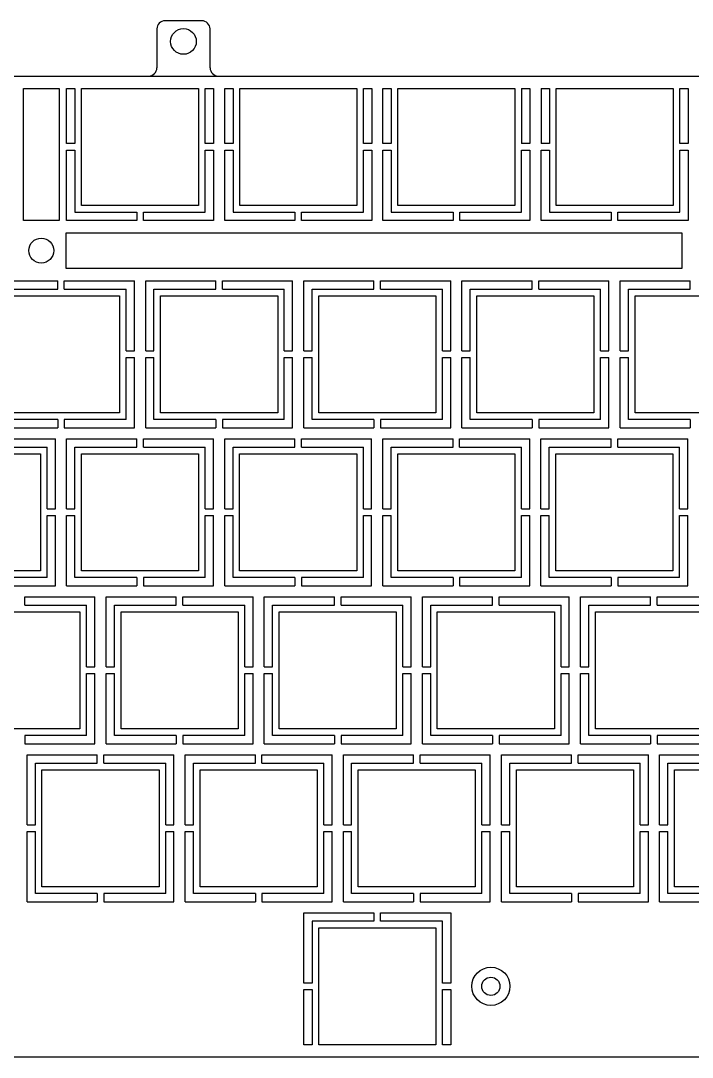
# Model space of a CAD drawing. Header units: millimetres. Extents: x 71 to 420, y 126 to 257.
# Drawn here: x 170 to 250.8, y 132.4 to 257.4 of the extents above; entities that cross this region are included whole.
import ezdxf

# ---------------------------------------------------------------- set-up
doc = ezdxf.new("R2010")
doc.units = ezdxf.units.MM
doc.header["$LTSCALE"] = 23.1
doc.layers.get('0').update_dxf_attribs({"linetype": 'CONTINUOUS'})

msp = doc.modelspace()

# ---------------------------------------------------------------- linework, layer by layer
at = {"color": 7, "linetype": 'Continuous'}
for p, q in [((186.36, 256.39), (186.36, 251.72)), ((191.76, 257.39), (187.36, 257.39)), ((192.76, 251.72), (192.76, 256.39)), ((72.01, 250.72), (418.36, 250.72)), ((170.28, 233.32), (170.28, 249.22)), ((170.28, 249.22), (174.58, 249.22)), ((174.58, 249.22), (174.58, 233.32)), ((175.49, 242.57), (175.49, 249.22)), ((175.49, 249.22), (176.49, 249.22)), ((176.49, 249.22), (176.49, 242.57)), ((177.29, 235.12), (177.29, 249.22)), ((177.29, 249.22), (191.39, 249.22)), ((191.39, 249.22), (191.39, 235.12)), ((192.19, 242.57), (192.19, 249.22)), ((192.19, 249.22), (193.19, 249.22)), ((193.19, 249.22), (193.19, 242.57)), ((194.54, 242.57), (194.54, 249.22)), ((194.54, 249.22), (195.54, 249.22)), ((195.54, 249.22), (195.54, 242.57)), ((196.34, 235.12), (196.34, 249.22)), ((196.34, 249.22), (210.44, 249.22)), ((210.44, 249.22), (210.44, 235.12)), ((211.24, 242.57), (211.24, 249.22)), ((211.24, 249.22), (212.24, 249.22)), ((212.24, 249.22), (212.24, 242.57)), ((213.59, 242.57), (213.59, 249.22)), ((213.59, 249.22), (214.59, 249.22)), ((214.59, 249.22), (214.59, 242.57)), ((215.39, 235.12), (215.39, 249.22)), ((215.39, 249.22), (229.49, 249.22)), ((229.49, 249.22), (229.49, 235.12)), ((230.29, 249.22), (230.29, 242.57)), ((230.29, 249.22), (231.29, 249.22)), ((231.29, 249.22), (231.29, 242.57)), ((232.64, 249.22), (232.64, 242.57)), ((232.64, 249.22), (233.64, 249.22)), ((233.64, 249.22), (233.64, 242.57)), ((234.44, 235.12), (234.44, 249.22)), ((234.44, 249.22), (248.54, 249.22)), ((248.54, 249.22), (248.54, 235.12)), ((249.34, 242.57), (249.34, 249.22)), ((249.34, 249.22), (250.34, 249.22)), ((250.34, 249.22), (250.34, 242.57)), ((176.49, 242.57), (175.49, 242.57)), ((193.19, 242.57), (192.19, 242.57)), ((195.54, 242.57), (194.54, 242.57)), ((212.24, 242.57), (211.24, 242.57)), ((214.59, 242.57), (213.59, 242.57)), ((231.29, 242.57), (230.29, 242.57)), ((233.64, 242.57), (232.64, 242.57)), ((250.34, 242.57), (249.34, 242.57)), ((175.49, 233.32), (175.49, 241.77)), ((175.49, 241.77), (176.49, 241.77)), ((176.49, 241.77), (176.49, 234.32)), ((192.19, 234.32), (192.19, 241.77)), ((192.19, 241.77), (193.19, 241.77)), ((193.19, 241.77), (193.19, 233.32)), ((194.54, 233.32), (194.54, 241.77)), ((194.54, 241.77), (195.54, 241.77)), ((195.54, 241.77), (195.54, 234.32)), ((211.24, 234.32), (211.24, 241.77)), ((211.24, 241.77), (212.24, 241.77)), ((212.24, 241.77), (212.24, 233.32)), ((213.59, 233.32), (213.59, 241.77)), ((213.59, 241.77), (214.59, 241.77)), ((214.59, 241.77), (214.59, 234.32)), ((230.29, 234.32), (230.29, 241.77)), ((230.29, 241.77), (231.29, 241.77)), ((231.29, 241.77), (231.29, 233.32)), ((232.64, 233.32), (232.64, 241.77)), ((232.64, 241.77), (233.64, 241.77)), ((233.64, 241.77), (233.64, 234.32)), ((249.34, 234.32), (249.34, 241.77)), ((249.34, 241.77), (250.34, 241.77)), ((250.34, 241.77), (250.34, 233.32)), ((191.39, 235.12), (177.29, 235.12)), ((210.44, 235.12), (196.34, 235.12)), ((229.49, 235.12), (215.39, 235.12)), ((248.54, 235.12), (234.44, 235.12)), ((176.49, 234.32), (183.94, 234.32)), ((183.94, 234.32), (183.94, 233.32)), ((184.74, 233.32), (184.74, 234.32)), ((184.74, 234.32), (192.19, 234.32)), ((195.54, 234.32), (202.99, 234.32)), ((202.99, 234.32), (202.99, 233.32)), ((203.79, 233.32), (203.79, 234.32)), ((203.79, 234.32), (211.24, 234.32)), ((214.59, 234.32), (222.04, 234.32)), ((222.04, 234.32), (222.04, 233.32)), ((222.84, 233.32), (222.84, 234.32)), ((222.84, 234.32), (230.29, 234.32)), ((233.64, 234.32), (241.09, 234.32)), ((241.09, 234.32), (241.09, 233.32)), ((241.89, 233.32), (241.89, 234.32)), ((241.89, 234.32), (249.34, 234.32)), ((174.58, 233.32), (170.28, 233.32)), ((183.94, 233.32), (175.49, 233.32)), ((193.19, 233.32), (184.74, 233.32)), ((202.99, 233.32), (194.54, 233.32)), ((212.24, 233.32), (203.79, 233.32)), ((222.04, 233.32), (213.59, 233.32)), ((231.29, 233.32), (222.84, 233.32)), ((241.09, 233.32), (232.64, 233.32)), ((250.34, 233.32), (241.89, 233.32)), ((175.43, 227.52), (175.43, 231.82)), ((175.43, 231.82), (249.59, 231.82)), ((249.59, 231.82), (249.59, 227.52)), ((249.59, 227.52), (175.43, 227.52)), ((165.96, 226.02), (174.41, 226.02)), ((166.96, 225.02), (174.41, 225.02)), ((174.41, 225.02), (174.41, 226.02)), ((175.21, 225.02), (175.21, 226.02)), ((175.21, 226.02), (183.66, 226.02)), ((175.21, 225.02), (182.66, 225.02)), ((182.66, 217.57), (182.66, 225.02)), ((183.66, 217.57), (183.66, 226.02)), ((185.01, 217.57), (185.01, 226.02)), ((185.01, 226.02), (193.46, 226.02)), ((186.01, 217.57), (186.01, 225.02)), ((186.01, 225.02), (193.46, 225.02)), ((193.46, 225.02), (193.46, 226.02)), ((194.26, 225.02), (194.26, 226.02)), ((194.26, 226.02), (202.71, 226.02)), ((194.26, 225.02), (201.71, 225.02)), ((201.71, 217.57), (201.71, 225.02)), ((202.71, 217.57), (202.71, 226.02)), ((204.06, 217.57), (204.06, 226.02)), ((204.06, 226.02), (212.51, 226.02)), ((205.06, 217.57), (205.06, 225.02)), ((205.06, 225.02), (212.51, 225.02)), ((212.51, 225.02), (212.51, 226.02)), ((213.31, 225.02), (213.31, 226.02)), ((213.31, 226.02), (221.76, 226.02)), ((213.31, 225.02), (220.76, 225.02)), ((220.76, 217.57), (220.76, 225.02)), ((221.76, 217.57), (221.76, 226.02)), ((223.11, 217.57), (223.11, 226.02)), ((223.11, 226.02), (231.56, 226.02)), ((224.11, 217.57), (224.11, 225.02)), ((224.11, 225.02), (231.56, 225.02)), ((231.56, 225.02), (231.56, 226.02)), ((232.36, 225.02), (232.36, 226.02)), ((232.36, 226.02), (240.81, 226.02)), ((232.36, 225.02), (239.81, 225.02)), ((239.81, 217.57), (239.81, 225.02)), ((240.81, 217.57), (240.81, 226.02)), ((242.16, 217.57), (242.16, 226.02)), ((242.16, 226.02), (250.61, 226.02)), ((243.16, 217.57), (243.16, 225.02)), ((243.16, 225.02), (250.61, 225.02)), ((250.61, 225.02), (250.61, 226.02)), ((167.76, 224.22), (181.86, 224.22)), ((181.86, 224.22), (181.86, 210.12)), ((186.81, 210.12), (186.81, 224.22)), ((186.81, 224.22), (200.91, 224.22)), ((200.91, 224.22), (200.91, 210.12)), ((205.86, 210.12), (205.86, 224.22)), ((205.86, 224.22), (219.96, 224.22)), ((219.96, 224.22), (219.96, 210.12)), ((224.91, 210.12), (224.91, 224.22)), ((224.91, 224.22), (239.01, 224.22)), ((239.01, 224.22), (239.01, 210.12)), ((243.96, 210.12), (243.96, 224.22)), ((243.96, 224.22), (258.06, 224.22)), ((182.66, 217.57), (183.66, 217.57)), ((185.01, 217.57), (186.01, 217.57)), ((201.71, 217.57), (202.71, 217.57)), ((204.06, 217.57), (205.06, 217.57)), ((220.76, 217.57), (221.76, 217.57)), ((223.11, 217.57), (224.11, 217.57)), ((239.81, 217.57), (240.81, 217.57)), ((242.16, 217.57), (243.16, 217.57)), ((182.66, 209.32), (182.66, 216.77)), ((182.66, 216.77), (183.66, 216.77)), ((183.66, 208.32), (183.66, 216.77)), ((185.01, 208.32), (185.01, 216.77)), ((185.01, 216.77), (186.01, 216.77)), ((186.01, 209.32), (186.01, 216.77)), ((201.71, 209.32), (201.71, 216.77)), ((201.71, 216.77), (202.71, 216.77)), ((202.71, 208.32), (202.71, 216.77)), ((204.06, 208.32), (204.06, 216.77)), ((204.06, 216.77), (205.06, 216.77)), ((205.06, 209.32), (205.06, 216.77)), ((220.76, 209.32), (220.76, 216.77)), ((220.76, 216.77), (221.76, 216.77)), ((221.76, 208.32), (221.76, 216.77)), ((223.11, 208.32), (223.11, 216.77)), ((223.11, 216.77), (224.11, 216.77)), ((224.11, 209.32), (224.11, 216.77)), ((239.81, 209.32), (239.81, 216.77)), ((239.81, 216.77), (240.81, 216.77)), ((240.81, 208.32), (240.81, 216.77)), ((242.16, 208.32), (242.16, 216.77)), ((242.16, 216.77), (243.16, 216.77)), ((243.16, 209.32), (243.16, 216.77)), ((181.86, 210.12), (167.76, 210.12)), ((200.91, 210.12), (186.81, 210.12)), ((219.96, 210.12), (205.86, 210.12)), ((239.01, 210.12), (224.91, 210.12)), ((258.06, 210.12), (243.96, 210.12)), ((174.41, 209.32), (166.96, 209.32)), ((174.41, 209.32), (174.41, 208.32)), ((175.21, 209.32), (175.21, 208.32)), ((182.66, 209.32), (175.21, 209.32)), ((193.46, 209.32), (186.01, 209.32)), ((193.46, 209.32), (193.46, 208.32)), ((194.26, 209.32), (194.26, 208.32)), ((201.71, 209.32), (194.26, 209.32)), ((212.51, 209.32), (205.06, 209.32)), ((212.51, 209.32), (212.51, 208.32)), ((213.31, 209.32), (213.31, 208.32)), ((220.76, 209.32), (213.31, 209.32)), ((231.56, 209.32), (224.11, 209.32)), ((231.56, 209.32), (231.56, 208.32)), ((232.36, 209.32), (232.36, 208.32)), ((239.81, 209.32), (232.36, 209.32)), ((250.61, 209.32), (243.16, 209.32)), ((250.61, 209.32), (250.61, 208.32)), ((165.96, 208.32), (174.41, 208.32)), ((175.21, 208.32), (183.66, 208.32)), ((185.01, 208.32), (193.46, 208.32)), ((194.26, 208.32), (202.71, 208.32)), ((204.06, 208.32), (212.51, 208.32)), ((213.31, 208.32), (221.76, 208.32)), ((223.11, 208.32), (231.56, 208.32)), ((232.36, 208.32), (240.81, 208.32)), ((242.16, 208.32), (250.61, 208.32)), ((165.68, 206.97), (174.13, 206.97)), ((174.13, 198.52), (174.13, 206.97)), ((175.48, 198.52), (175.48, 206.97)), ((175.48, 206.97), (183.93, 206.97)), ((183.93, 205.97), (183.93, 206.97)), ((184.73, 205.97), (184.73, 206.97)), ((184.73, 206.97), (193.18, 206.97)), ((193.18, 198.52), (193.18, 206.97)), ((194.53, 198.52), (194.53, 206.97)), ((194.53, 206.97), (202.98, 206.97)), ((202.98, 205.97), (202.98, 206.97)), ((203.78, 205.97), (203.78, 206.97)), ((203.78, 206.97), (212.23, 206.97)), ((212.23, 198.52), (212.23, 206.97)), ((213.58, 198.52), (213.58, 206.97)), ((213.58, 206.97), (222.03, 206.97)), ((222.03, 205.97), (222.03, 206.97)), ((222.83, 205.97), (222.83, 206.97)), ((222.83, 206.97), (231.28, 206.97)), ((231.28, 198.52), (231.28, 206.97)), ((232.63, 198.52), (232.63, 206.97)), ((232.63, 206.97), (241.08, 206.97)), ((241.08, 205.97), (241.08, 206.97)), ((241.88, 205.97), (241.88, 206.97)), ((241.88, 206.97), (250.33, 206.97)), ((250.33, 198.52), (250.33, 206.97)), ((158.23, 205.17), (172.33, 205.17)), ((165.68, 205.97), (173.13, 205.97)), ((172.33, 205.17), (172.33, 191.07)), ((173.13, 198.52), (173.13, 205.97)), ((176.48, 198.52), (176.48, 205.97)), ((176.48, 205.97), (183.93, 205.97)), ((177.28, 191.07), (177.28, 205.17)), ((177.28, 205.17), (191.38, 205.17)), ((184.73, 205.97), (192.18, 205.97)), ((191.38, 205.17), (191.38, 191.07)), ((192.18, 198.52), (192.18, 205.97)), ((195.53, 198.52), (195.53, 205.97)), ((195.53, 205.97), (202.98, 205.97)), ((196.33, 191.07), (196.33, 205.17)), ((196.33, 205.17), (210.43, 205.17)), ((203.78, 205.97), (211.23, 205.97)), ((210.43, 205.17), (210.43, 191.07)), ((211.23, 198.52), (211.23, 205.97)), ((214.58, 198.52), (214.58, 205.97)), ((214.58, 205.97), (222.03, 205.97)), ((215.38, 191.07), (215.38, 205.17)), ((215.38, 205.17), (229.48, 205.17)), ((222.83, 205.97), (230.28, 205.97)), ((229.48, 205.17), (229.48, 191.07)), ((230.28, 198.52), (230.28, 205.97)), ((233.63, 198.52), (233.63, 205.97)), ((233.63, 205.97), (241.08, 205.97)), ((234.43, 191.07), (234.43, 205.17)), ((234.43, 205.17), (248.53, 205.17)), ((241.88, 205.97), (249.33, 205.97)), ((248.53, 205.17), (248.53, 191.07)), ((249.33, 198.52), (249.33, 205.97)), ((173.13, 198.52), (174.13, 198.52)), ((173.13, 190.27), (173.13, 197.72)), ((173.13, 197.72), (174.13, 197.72)), ((174.13, 189.27), (174.13, 197.72)), ((175.48, 198.52), (176.48, 198.52)), ((175.48, 189.27), (175.48, 197.72)), ((175.48, 197.72), (176.48, 197.72)), ((176.48, 190.27), (176.48, 197.72)), ((192.18, 198.52), (193.18, 198.52)), ((192.18, 190.27), (192.18, 197.72)), ((192.18, 197.72), (193.18, 197.72)), ((193.18, 189.27), (193.18, 197.72)), ((194.53, 198.52), (195.53, 198.52)), ((194.53, 189.27), (194.53, 197.72)), ((194.53, 197.72), (195.53, 197.72)), ((195.53, 190.27), (195.53, 197.72)), ((211.23, 198.52), (212.23, 198.52)), ((211.23, 190.27), (211.23, 197.72)), ((211.23, 197.72), (212.23, 197.72)), ((212.23, 189.27), (212.23, 197.72)), ((213.58, 198.52), (214.58, 198.52)), ((213.58, 189.27), (213.58, 197.72)), ((213.58, 197.72), (214.58, 197.72)), ((214.58, 190.27), (214.58, 197.72)), ((230.28, 198.52), (231.28, 198.52)), ((230.28, 190.27), (230.28, 197.72)), ((230.28, 197.72), (231.28, 197.72)), ((231.28, 189.27), (231.28, 197.72)), ((232.63, 198.52), (233.63, 198.52)), ((232.63, 189.27), (232.63, 197.72)), ((232.63, 197.72), (233.63, 197.72)), ((233.63, 190.27), (233.63, 197.72)), ((249.33, 198.52), (250.33, 198.52)), ((249.33, 190.27), (249.33, 197.72)), ((249.33, 197.72), (250.33, 197.72)), ((250.33, 189.27), (250.33, 197.72)), ((172.33, 191.07), (158.23, 191.07)), ((173.13, 190.27), (165.68, 190.27)), ((183.93, 190.27), (176.48, 190.27)), ((191.38, 191.07), (177.28, 191.07)), ((183.93, 190.27), (183.93, 189.27)), ((184.73, 190.27), (184.73, 189.27)), ((192.18, 190.27), (184.73, 190.27)), ((202.98, 190.27), (195.53, 190.27)), ((210.43, 191.07), (196.33, 191.07)), ((202.98, 190.27), (202.98, 189.27)), ((203.78, 190.27), (203.78, 189.27)), ((211.23, 190.27), (203.78, 190.27)), ((222.03, 190.27), (214.58, 190.27)), ((229.48, 191.07), (215.38, 191.07)), ((222.03, 190.27), (222.03, 189.27)), ((222.83, 190.27), (222.83, 189.27)), ((230.28, 190.27), (222.83, 190.27)), ((241.08, 190.27), (233.63, 190.27)), ((248.53, 191.07), (234.43, 191.07)), ((241.08, 190.27), (241.08, 189.27)), ((241.88, 190.27), (241.88, 189.27)), ((249.33, 190.27), (241.88, 190.27)), ((165.68, 189.27), (174.13, 189.27)), ((175.48, 189.27), (183.93, 189.27)), ((184.73, 189.27), (193.18, 189.27)), ((194.53, 189.27), (202.98, 189.27)), ((203.78, 189.27), (212.23, 189.27)), ((213.58, 189.27), (222.03, 189.27)), ((222.83, 189.27), (231.28, 189.27)), ((232.63, 189.27), (241.08, 189.27)), ((241.88, 189.27), (250.33, 189.27)), ((170.44, 186.92), (170.44, 187.92)), ((170.44, 187.92), (178.89, 187.92)), ((178.89, 179.47), (178.89, 187.92)), ((180.24, 179.47), (180.24, 187.92)), ((180.24, 187.92), (188.69, 187.92)), ((188.69, 186.92), (188.69, 187.92)), ((189.49, 186.92), (189.49, 187.92)), ((189.49, 187.92), (197.94, 187.92)), ((197.94, 179.47), (197.94, 187.92)), ((199.29, 179.47), (199.29, 187.92)), ((199.29, 187.92), (207.74, 187.92)), ((207.74, 186.92), (207.74, 187.92)), ((208.54, 186.92), (208.54, 187.92)), ((208.54, 187.92), (216.99, 187.92)), ((216.99, 179.47), (216.99, 187.92)), ((218.34, 179.47), (218.34, 187.92)), ((218.34, 187.92), (226.79, 187.92)), ((226.79, 186.92), (226.79, 187.92)), ((227.59, 186.92), (227.59, 187.92)), ((227.59, 187.92), (236.04, 187.92)), ((236.04, 179.47), (236.04, 187.92)), ((237.39, 179.47), (237.39, 187.92)), ((237.39, 187.92), (245.84, 187.92)), ((245.84, 186.92), (245.84, 187.92)), ((246.64, 186.92), (246.64, 187.92)), ((246.64, 187.92), (252.68, 187.92)), ((170.44, 186.92), (177.89, 186.92)), ((177.89, 179.47), (177.89, 186.92)), ((181.24, 179.47), (181.24, 186.92)), ((181.24, 186.92), (188.69, 186.92)), ((189.49, 186.92), (196.94, 186.92)), ((196.94, 179.47), (196.94, 186.92)), ((200.29, 179.47), (200.29, 186.92)), ((200.29, 186.92), (207.74, 186.92)), ((208.54, 186.92), (215.99, 186.92)), ((215.99, 179.47), (215.99, 186.92)), ((219.34, 179.47), (219.34, 186.92)), ((219.34, 186.92), (226.79, 186.92)), ((227.59, 186.92), (235.04, 186.92)), ((235.04, 179.47), (235.04, 186.92)), ((238.39, 179.47), (238.39, 186.92)), ((238.39, 186.92), (245.84, 186.92)), ((246.64, 186.92), (252.68, 186.92)), ((162.99, 186.12), (177.09, 186.12)), ((177.09, 186.12), (177.09, 172.02)), ((182.04, 172.02), (182.04, 186.12)), ((182.04, 186.12), (196.14, 186.12)), ((196.14, 186.12), (196.14, 172.02)), ((201.09, 172.02), (201.09, 186.12)), ((201.09, 186.12), (215.19, 186.12)), ((215.19, 186.12), (215.19, 172.02)), ((220.14, 172.02), (220.14, 186.12)), ((220.14, 186.12), (234.24, 186.12)), ((234.24, 186.12), (234.24, 172.02)), ((239.19, 172.02), (239.19, 186.12)), ((239.19, 186.12), (253.29, 186.12)), ((177.89, 179.47), (178.89, 179.47)), ((180.24, 179.47), (181.24, 179.47)), ((196.94, 179.47), (197.94, 179.47)), ((199.29, 179.47), (200.29, 179.47)), ((215.99, 179.47), (216.99, 179.47)), ((218.34, 179.47), (219.34, 179.47)), ((235.04, 179.47), (236.04, 179.47)), ((237.39, 179.47), (238.39, 179.47)), ((177.89, 171.22), (177.89, 178.67)), ((177.89, 178.67), (178.89, 178.67)), ((178.89, 170.22), (178.89, 178.67)), ((180.24, 170.22), (180.24, 178.67)), ((180.24, 178.67), (181.24, 178.67)), ((181.24, 171.22), (181.24, 178.67)), ((196.94, 171.22), (196.94, 178.67)), ((196.94, 178.67), (197.94, 178.67)), ((197.94, 170.22), (197.94, 178.67)), ((199.29, 170.22), (199.29, 178.67)), ((199.29, 178.67), (200.29, 178.67)), ((200.29, 171.22), (200.29, 178.67)), ((215.99, 171.22), (215.99, 178.67)), ((215.99, 178.67), (216.99, 178.67)), ((216.99, 170.22), (216.99, 178.67)), ((218.34, 170.22), (218.34, 178.67)), ((218.34, 178.67), (219.34, 178.67)), ((219.34, 171.22), (219.34, 178.67)), ((235.04, 178.67), (236.04, 178.67)), ((235.04, 171.22), (235.04, 178.67)), ((236.04, 170.22), (236.04, 178.67)), ((237.39, 178.67), (238.39, 178.67)), ((237.39, 170.22), (237.39, 178.67)), ((238.39, 171.22), (238.39, 178.67)), ((177.09, 172.02), (162.99, 172.02)), ((170.44, 171.22), (170.44, 170.22)), ((177.89, 171.22), (170.44, 171.22)), ((188.69, 171.22), (181.24, 171.22)), ((196.14, 172.02), (182.04, 172.02)), ((188.69, 171.22), (188.69, 170.22)), ((189.49, 171.22), (189.49, 170.22)), ((196.94, 171.22), (189.49, 171.22)), ((207.74, 171.22), (200.29, 171.22)), ((215.19, 172.02), (201.09, 172.02)), ((207.74, 171.22), (207.74, 170.22)), ((208.54, 171.22), (208.54, 170.22)), ((215.99, 171.22), (208.54, 171.22)), ((226.79, 171.22), (219.34, 171.22)), ((234.24, 172.02), (220.14, 172.02)), ((226.79, 171.22), (226.79, 170.22)), ((227.59, 171.22), (227.59, 170.22)), ((235.04, 171.22), (227.59, 171.22)), ((245.84, 171.22), (238.39, 171.22)), ((253.29, 172.02), (239.19, 172.02)), ((245.84, 171.22), (245.84, 170.22)), ((254.09, 171.22), (246.64, 171.22)), ((246.64, 171.22), (246.64, 170.22)), ((170.44, 170.22), (178.89, 170.22)), ((180.24, 170.22), (188.69, 170.22)), ((189.49, 170.22), (197.94, 170.22)), ((199.29, 170.22), (207.74, 170.22)), ((208.54, 170.22), (216.99, 170.22)), ((218.34, 170.22), (226.79, 170.22)), ((227.59, 170.22), (236.04, 170.22)), ((237.39, 170.22), (245.84, 170.22)), ((246.64, 170.22), (255.09, 170.22)), ((170.72, 160.42), (170.72, 168.87)), ((170.72, 168.87), (179.17, 168.87)), ((179.17, 167.87), (179.17, 168.87)), ((179.97, 167.87), (179.97, 168.87)), ((179.97, 168.87), (188.42, 168.87)), ((188.42, 160.42), (188.42, 168.87)), ((189.77, 160.42), (189.77, 168.87)), ((189.77, 168.87), (198.22, 168.87)), ((198.22, 167.87), (198.22, 168.87)), ((199.02, 167.87), (199.02, 168.87)), ((199.02, 168.87), (207.47, 168.87)), ((207.47, 160.42), (207.47, 168.87)), ((208.82, 160.42), (208.82, 168.87)), ((208.82, 168.87), (217.27, 168.87)), ((217.27, 167.87), (217.27, 168.87)), ((218.07, 167.87), (218.07, 168.87)), ((218.07, 168.87), (226.52, 168.87)), ((226.52, 160.42), (226.52, 168.87)), ((227.87, 160.42), (227.87, 168.87)), ((227.87, 168.87), (236.32, 168.87)), ((236.32, 167.87), (236.32, 168.87)), ((237.12, 168.87), (245.57, 168.87)), ((237.12, 167.87), (237.12, 168.87)), ((245.57, 160.42), (245.57, 168.87)), ((246.92, 168.87), (255.37, 168.87)), ((246.92, 160.42), (246.92, 168.87)), ((171.72, 160.42), (171.72, 167.87)), ((171.72, 167.87), (179.17, 167.87)), ((179.97, 167.87), (187.42, 167.87)), ((187.42, 160.42), (187.42, 167.87)), ((190.77, 160.42), (190.77, 167.87)), ((190.77, 167.87), (198.22, 167.87)), ((199.02, 167.87), (206.47, 167.87)), ((206.47, 160.42), (206.47, 167.87)), ((209.82, 160.42), (209.82, 167.87)), ((209.82, 167.87), (217.27, 167.87)), ((218.07, 167.87), (225.52, 167.87)), ((225.52, 160.42), (225.52, 167.87)), ((228.87, 167.87), (236.32, 167.87)), ((228.87, 160.42), (228.87, 167.87)), ((237.12, 167.87), (244.57, 167.87)), ((244.57, 160.42), (244.57, 167.87)), ((247.92, 167.87), (255.37, 167.87)), ((247.92, 160.42), (247.92, 167.87)), ((172.52, 152.97), (172.52, 167.07)), ((172.52, 167.07), (186.62, 167.07)), ((186.62, 167.07), (186.62, 152.97)), ((191.57, 152.97), (191.57, 167.07)), ((191.57, 167.07), (205.67, 167.07)), ((205.67, 167.07), (205.67, 152.97)), ((210.62, 152.97), (210.62, 167.07)), ((210.62, 167.07), (224.72, 167.07)), ((224.72, 167.07), (224.72, 152.97)), ((229.67, 167.07), (243.77, 167.07)), ((229.67, 152.97), (229.67, 167.07)), ((243.77, 167.07), (243.77, 152.97)), ((248.72, 167.07), (262.82, 167.07)), ((248.72, 152.97), (248.72, 167.07)), ((170.72, 160.42), (171.72, 160.42)), ((187.42, 160.42), (188.42, 160.42)), ((189.77, 160.42), (190.77, 160.42)), ((206.47, 160.42), (207.47, 160.42)), ((208.82, 160.42), (209.82, 160.42)), ((225.52, 160.42), (226.52, 160.42)), ((227.87, 160.42), (228.87, 160.42)), ((244.57, 160.42), (245.57, 160.42)), ((246.92, 160.42), (247.92, 160.42)), ((170.72, 151.17), (170.72, 159.62)), ((170.72, 159.62), (171.72, 159.62)), ((171.72, 152.17), (171.72, 159.62)), ((187.42, 152.17), (187.42, 159.62)), ((187.42, 159.62), (188.42, 159.62)), ((188.42, 151.17), (188.42, 159.62)), ((189.77, 151.17), (189.77, 159.62)), ((189.77, 159.62), (190.77, 159.62)), ((190.77, 152.17), (190.77, 159.62)), ((206.47, 152.17), (206.47, 159.62)), ((206.47, 159.62), (207.47, 159.62)), ((207.47, 151.17), (207.47, 159.62)), ((208.82, 151.17), (208.82, 159.62)), ((208.82, 159.62), (209.82, 159.62)), ((209.82, 152.17), (209.82, 159.62)), ((225.52, 159.62), (226.52, 159.62)), ((225.52, 152.17), (225.52, 159.62)), ((226.52, 151.17), (226.52, 159.62)), ((227.87, 159.62), (228.87, 159.62)), ((227.87, 151.17), (227.87, 159.62)), ((228.87, 152.17), (228.87, 159.62)), ((244.57, 159.62), (245.57, 159.62)), ((244.57, 152.17), (244.57, 159.62)), ((245.57, 151.17), (245.57, 159.62)), ((246.92, 159.62), (247.92, 159.62)), ((246.92, 151.17), (246.92, 159.62)), ((247.92, 152.17), (247.92, 159.62)), ((186.62, 152.97), (172.52, 152.97)), ((205.67, 152.97), (191.57, 152.97)), ((224.72, 152.97), (210.62, 152.97)), ((243.77, 152.97), (229.67, 152.97)), ((262.82, 152.97), (248.72, 152.97)), ((179.17, 152.17), (171.72, 152.17)), ((179.17, 152.17), (179.17, 151.17)), ((179.97, 152.17), (179.97, 151.17)), ((187.42, 152.17), (179.97, 152.17)), ((198.22, 152.17), (190.77, 152.17)), ((198.22, 152.17), (198.22, 151.17)), ((199.02, 152.17), (199.02, 151.17)), ((206.47, 152.17), (199.02, 152.17)), ((217.27, 152.17), (209.82, 152.17)), ((217.27, 152.17), (217.27, 151.17)), ((225.52, 152.17), (218.07, 152.17)), ((218.07, 152.17), (218.07, 151.17)), ((236.32, 152.17), (228.87, 152.17)), ((236.32, 152.17), (236.32, 151.17)), ((244.57, 152.17), (237.12, 152.17)), ((237.12, 152.17), (237.12, 151.17)), ((255.37, 152.17), (247.92, 152.17)), ((170.72, 151.17), (179.17, 151.17)), ((179.97, 151.17), (188.42, 151.17)), ((189.77, 151.17), (198.22, 151.17)), ((199.02, 151.17), (207.47, 151.17)), ((208.82, 151.17), (217.27, 151.17)), ((218.07, 151.17), (226.52, 151.17)), ((227.87, 151.17), (236.32, 151.17)), ((237.12, 151.17), (245.57, 151.17)), ((246.92, 151.17), (255.37, 151.17)), ((204.06, 141.37), (204.06, 149.82)), ((204.06, 149.82), (212.51, 149.82)), ((205.06, 148.82), (205.06, 141.37)), ((212.51, 148.82), (205.06, 148.82)), ((212.51, 149.82), (212.51, 148.82)), ((213.31, 149.82), (221.76, 149.82)), ((213.31, 148.82), (213.31, 149.82)), ((220.76, 148.82), (213.31, 148.82)), ((220.76, 141.37), (220.76, 148.82)), ((221.76, 149.82), (221.76, 141.37)), ((205.86, 133.92), (205.86, 148.02)), ((205.86, 148.02), (219.96, 148.02)), ((219.96, 148.02), (219.96, 133.92)), ((205.06, 141.37), (204.06, 141.37)), ((221.76, 141.37), (220.76, 141.37)), ((204.06, 140.57), (205.06, 140.57)), ((204.06, 133.92), (204.06, 140.57)), ((205.06, 140.57), (205.06, 133.92)), ((220.76, 140.57), (221.76, 140.57)), ((220.76, 133.92), (220.76, 140.57)), ((221.76, 140.57), (221.76, 133.92)), ((205.06, 133.92), (204.06, 133.92)), ((219.96, 133.92), (205.86, 133.92)), ((221.76, 133.92), (220.76, 133.92)), ((259.37, 132.42), (166.47, 132.42))]:
    msp.add_line(p, q, dxfattribs=at)
for centre, radius in [((189.56, 254.89), 1.55), ((172.43, 229.67), 1.5), ((226.59, 140.97), 2.3), ((226.59, 140.97), 1.1)]:
    msp.add_circle(centre, radius, dxfattribs=at)
for centre, start, end in [((187.36, 256.39), 90, 180), ((191.76, 256.39), 0, 90), ((185.36, 251.72), 270, 0), ((193.76, 251.72), 180, 270)]:
    msp.add_arc(centre, 1, start, end, dxfattribs=at)

doc.saveas('drawing.dxf')
